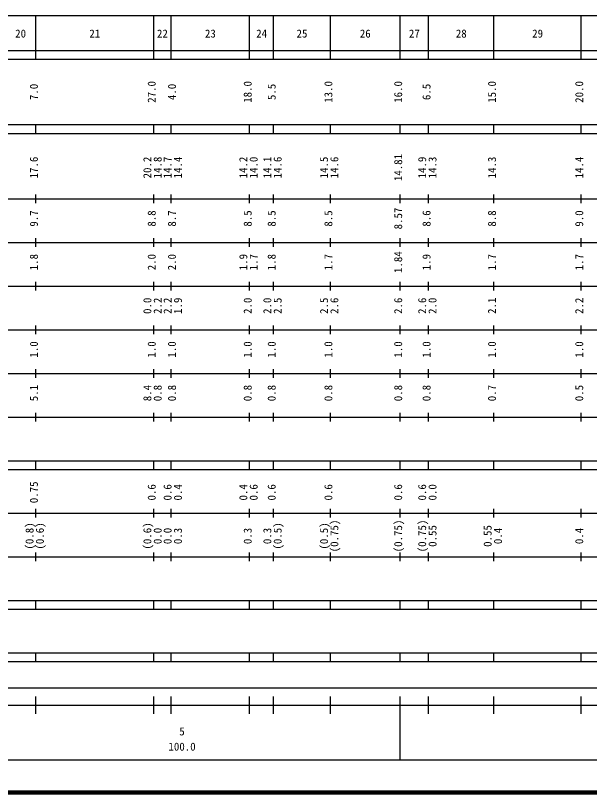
# Model space of a CAD drawing. Units: millimetres on the paper, enlarged 1000 times. Extents: x 40000 to 680000, y 20000 to 380000.
# Drawn here: x 279833 to 411387, y 20000 to 198000 of the extents above; entities that cross this region are included whole.
import ezdxf
from ezdxf.enums import TextEntityAlignment as Align

# ---------------------------------------------------------------- set-up
doc = ezdxf.new("R2010")
doc.units = ezdxf.units.MM
doc.header["$LTSCALE"] = 1000
doc.layers.add('M-TTL', color=2, linetype='Continuous', lineweight=140)
doc.layers.add('M-TTL-BAND', color=7, linetype='Continuous', lineweight=25)
doc.styles.add('ＭＳ ゴシック', font='')
doc.styles.get('ＭＳ ゴシック').set_extended_font_data('MS Gothic')

msp = doc.modelspace()

# ---------------------------------------------------------------- linework, layer by layer
at = {"layer": 'M-TTL'}
msp.add_line((40000, 20000), (680000, 20000), dxfattribs=at)
at = {"layer": 'M-TTL-BAND'}
for p, q in [((68000, 198000), (579000, 198000)), ((284500, 188000), (284500, 198000)), ((311500, 188000), (311500, 198000)), ((315500, 188000), (315500, 198000)), ((333500, 188000), (333500, 198000)), ((339000, 188000), (339000, 198000)), ((352000, 188000), (352000, 198000)), ((368000, 188000), (368000, 198000)), ((374500, 188000), (374500, 198000)), ((389500, 188000), (389500, 198000)), ((409500, 188000), (409500, 198000)), ((40000, 190000), (579000, 190000)), ((40000, 188000), (579000, 188000)), ((40000, 173000), (579000, 173000)), ((284500, 171000), (284500, 173000)), ((311500, 171000), (311500, 173000)), ((315500, 171000), (315500, 173000)), ((333500, 171000), (333500, 173000)), ((339000, 171000), (339000, 173000)), ((352000, 171000), (352000, 173000)), ((368000, 171000), (368000, 173000)), ((374500, 171000), (374500, 173000)), ((389500, 171000), (389500, 173000)), ((409500, 171000), (409500, 173000)), ((40000, 171000), (579000, 171000)), ((284500, 155000), (284500, 157000)), ((311500, 155000), (311500, 157000)), ((315500, 155000), (315500, 157000)), ((333500, 155000), (333500, 157000)), ((339000, 155000), (339000, 157000)), ((352000, 155000), (352000, 157000)), ((368000, 155000), (368000, 157000)), ((374500, 155000), (374500, 157000)), ((389500, 155000), (389500, 157000)), ((409500, 155000), (409500, 157000)), ((40000, 156000), (579000, 156000)), ((46000, 146000), (579000, 146000)), ((284500, 145000), (284500, 147000)), ((311500, 145000), (311500, 147000)), ((315500, 145000), (315500, 147000)), ((333500, 145000), (333500, 147000)), ((339000, 145000), (339000, 147000)), ((352000, 145000), (352000, 147000)), ((368000, 145000), (368000, 147000)), ((374500, 145000), (374500, 147000)), ((389500, 145000), (389500, 147000)), ((409500, 145000), (409500, 147000)), ((52000, 136000), (579000, 136000)), ((284500, 135000), (284500, 137000)), ((311500, 135000), (311500, 137000)), ((315500, 135000), (315500, 137000)), ((333500, 135000), (333500, 137000)), ((339000, 135000), (339000, 137000)), ((352000, 135000), (352000, 137000)), ((368000, 135000), (368000, 137000)), ((374500, 135000), (374500, 137000)), ((389500, 135000), (389500, 137000)), ((409500, 135000), (409500, 137000)), ((284500, 125000), (284500, 127000)), ((311500, 125000), (311500, 127000)), ((315500, 125000), (315500, 127000)), ((333500, 125000), (333500, 127000)), ((339000, 125000), (339000, 127000)), ((352000, 125000), (352000, 127000)), ((368000, 125000), (368000, 127000)), ((374500, 125000), (374500, 127000)), ((389500, 125000), (389500, 127000)), ((409500, 125000), (409500, 127000)), ((46000, 126000), (579000, 126000)), ((52000, 116000), (579000, 116000)), ((284500, 115000), (284500, 117000)), ((311500, 115000), (311500, 117000)), ((315500, 115000), (315500, 117000)), ((333500, 115000), (333500, 117000)), ((339000, 115000), (339000, 117000)), ((352000, 115000), (352000, 117000)), ((368000, 115000), (368000, 117000)), ((374500, 115000), (374500, 117000)), ((389500, 115000), (389500, 117000)), ((409500, 115000), (409500, 117000)), ((284500, 105000), (284500, 107000)), ((311500, 105000), (311500, 107000)), ((315500, 105000), (315500, 107000)), ((333500, 105000), (333500, 107000)), ((339000, 105000), (339000, 107000)), ((352000, 105000), (352000, 107000)), ((368000, 105000), (368000, 107000)), ((374500, 105000), (374500, 107000)), ((389500, 105000), (389500, 107000)), ((409500, 105000), (409500, 107000)), ((46000, 106000), (579000, 106000)), ((40000, 96000), (579000, 96000)), ((284500, 94000), (284500, 96000)), ((311500, 94000), (311500, 96000)), ((315500, 94000), (315500, 96000)), ((333500, 94000), (333500, 96000)), ((339000, 94000), (339000, 96000)), ((352000, 94000), (352000, 96000)), ((368000, 94000), (368000, 96000)), ((374500, 94000), (374500, 96000)), ((389500, 94000), (389500, 96000)), ((409500, 94000), (409500, 96000)), ((40000, 94000), (579000, 94000)), ((49000, 84000), (579000, 84000)), ((284500, 83000), (284500, 85000)), ((311500, 83000), (311500, 85000)), ((315500, 83000), (315500, 85000)), ((333500, 83000), (333500, 85000)), ((339000, 83000), (339000, 85000)), ((352000, 83000), (352000, 85000)), ((368000, 83000), (368000, 85000)), ((374500, 83000), (374500, 85000)), ((389500, 83000), (389500, 85000)), ((409500, 83000), (409500, 85000)), ((284500, 73000), (284500, 75000)), ((311500, 73000), (311500, 75000)), ((315500, 73000), (315500, 75000)), ((333500, 73000), (333500, 75000)), ((339000, 73000), (339000, 75000)), ((352000, 73000), (352000, 75000)), ((368000, 73000), (368000, 75000)), ((374500, 73000), (374500, 75000)), ((389500, 73000), (389500, 75000)), ((409500, 73000), (409500, 75000)), ((40000, 74000), (579000, 74000)), ((40000, 64000), (579000, 64000)), ((284500, 62000), (284500, 64000)), ((311500, 62000), (311500, 64000)), ((315500, 62000), (315500, 64000)), ((333500, 62000), (333500, 64000)), ((339000, 62000), (339000, 64000)), ((352000, 62000), (352000, 64000)), ((368000, 62000), (368000, 64000)), ((374500, 62000), (374500, 64000)), ((389500, 62000), (389500, 64000)), ((409500, 62000), (409500, 64000)), ((40000, 62000), (579000, 62000)), ((40000, 52000), (579000, 52000)), ((284500, 50000), (284500, 52000)), ((311500, 50000), (311500, 52000)), ((315500, 50000), (315500, 52000)), ((333500, 50000), (333500, 52000)), ((339000, 50000), (339000, 52000)), ((352000, 50000), (352000, 52000)), ((368000, 50000), (368000, 52000)), ((374500, 50000), (374500, 52000)), ((389500, 50000), (389500, 52000)), ((409500, 50000), (409500, 52000)), ((40000, 50000), (579000, 50000)), ((71000, 44000), (572000, 44000)), ((284500, 38000), (284500, 42000)), ((311500, 38000), (311500, 42000)), ((315500, 38000), (315500, 42000)), ((333500, 38000), (333500, 42000)), ((339000, 38000), (339000, 42000)), ((352000, 38000), (352000, 42000)), ((368000, 27500), (368000, 42000)), ((374500, 38000), (374500, 42000)), ((389500, 38000), (389500, 42000)), ((409500, 38000), (409500, 42000)), ((40000, 40000), (579000, 40000)), ((68000, 27500), (579000, 27500))]:
    msp.add_line(p, q, dxfattribs=at)

# ---------------------------------------------------------------- texts
at = {"layer": 'M-TTL-BAND', "style": 'ＭＳ ゴシック'}
for s, p in [('20', (281000, 192405)), ('21', (298000, 192405)), ('22', (313500, 192405)), ('23', (324500, 192405)), ('24', (336250, 192405)), ('25', (345500, 192405)), ('26', (360000, 192405)), ('27', (371250, 192405)), ('28', (382000, 192405)), ('29', (399500, 192405)), ('5', (318000, 32523)), ('100.0', (318000, 29033))]:
    msp.add_text(s, height=1833, dxfattribs=at).set_placement(p, align=Align.BOTTOM_CENTER)
for s, p in [('7.0', (285500, 180500)), ('27.0', (312500, 180500)), ('4.0', (317146, 180500)), ('18.0', (334500, 180500)), ('5.5', (340000, 180500)), ('13.0', (353000, 180500)), ('16.0', (369000, 180500)), ('6.5', (375500, 180500)), ('15.0', (390500, 180500)), ('20.0', (410500, 180500)), ('17.6', (285500, 163174)), ('20.2', (311500, 163174)), ('14.8', (313870, 163174)), ('14.4', (318516, 163174)), ('14.2', (333500, 163174)), ('14.1', (339000, 163174)), ('14.6', (341370, 163174)), ('14.6', (354370, 163174)), ('14.81', (369000, 163174)), ('14.4', (410500, 163174)), ('14.7', (316146, 163174)), ('14.0', (335870, 163174)), ('14.5', (352000, 163174)), ('14.9', (374500, 163174)), ('14.3', (376870, 163174)), ('14.3', (390500, 163174)), ('9.7', (285500, 151500)), ('8.8', (312500, 151500)), ('8.7', (317146, 151500)), ('8.5', (334500, 151500)), ('8.5', (340000, 151500)), ('8.5', (353000, 151500)), ('8.57', (369000, 151500)), ('8.6', (375500, 151500)), ('8.8', (390500, 151500)), ('9.0', (410500, 151500)), ('1.8', (285500, 141500)), ('2.0', (312500, 141500)), ('2.0', (317146, 141500)), ('1.9', (333500, 141500)), ('1.7', (335870, 141500)), ('1.8', (340000, 141500)), ('1.7', (353000, 141500)), ('1.84', (369000, 141500)), ('1.9', (375500, 141500)), ('1.7', (390500, 141500)), ('1.7', (410500, 141500)), ('0.0', (311500, 131500)), ('2.2', (313870, 131500)), ('2.2', (316146, 131500)), ('1.9', (318516, 131500)), ('2.0', (334500, 131500)), ('2.0', (339000, 131500)), ('2.5', (341370, 131500)), ('2.5', (352000, 131500)), ('2.6', (354370, 131500)), ('2.6', (369000, 131500)), ('2.6', (374500, 131500)), ('2.0', (376870, 131500)), ('2.1', (390500, 131500)), ('2.2', (410500, 131500)), ('1.0', (285500, 121500)), ('1.0', (312500, 121500)), ('1.0', (317146, 121500)), ('1.0', (334500, 121500)), ('1.0', (340000, 121500)), ('1.0', (353000, 121500)), ('1.0', (369000, 121500)), ('1.0', (375500, 121500)), ('1.0', (390500, 121500)), ('1.0', (410500, 121500)), ('5.1', (285500, 111500)), ('8.4', (311500, 111500)), ('0.8', (313870, 111500)), ('0.8', (317146, 111500)), ('0.8', (334500, 111500)), ('0.8', (340000, 111500)), ('0.8', (353000, 111500)), ('0.8', (369000, 111500)), ('0.8', (375500, 111500)), ('0.7', (390500, 111500)), ('0.5', (410500, 111500)), ('0.75', (285500, 88764)), ('0.6', (312500, 88764)), ('0.6', (316146, 88764)), ('0.4', (318516, 88764)), ('0.4', (333500, 88764)), ('0.6', (335870, 88764)), ('0.6', (340000, 88764)), ('0.6', (353000, 88764)), ('0.6', (369000, 88764)), ('0.6', (374500, 88764)), ('0.0', (376870, 88764)), ('(0.75)', (354370, 78764)), ('(0.75)', (369000, 78764)), ('(0.75)', (374500, 78764)), ('(0.8)', (284500, 78764)), ('(0.6)', (286870, 78764)), ('(0.6)', (311500, 78764)), ('0.0', (313870, 78764)), ('0.0', (316146, 78764)), ('0.3', (318516, 78764)), ('0.3', (334500, 78764)), ('0.3', (339000, 78764)), ('(0.5)', (341370, 78764)), ('(0.5)', (352000, 78764)), ('0.55', (376870, 78764)), ('0.55', (389500, 78764)), ('0.4', (391870, 78764)), ('0.4', (410500, 78764))]:
    msp.add_text(s, height=1833, rotation=90, dxfattribs=at).set_placement(p, align=Align.BOTTOM_CENTER)

doc.saveas('drawing.dxf')
